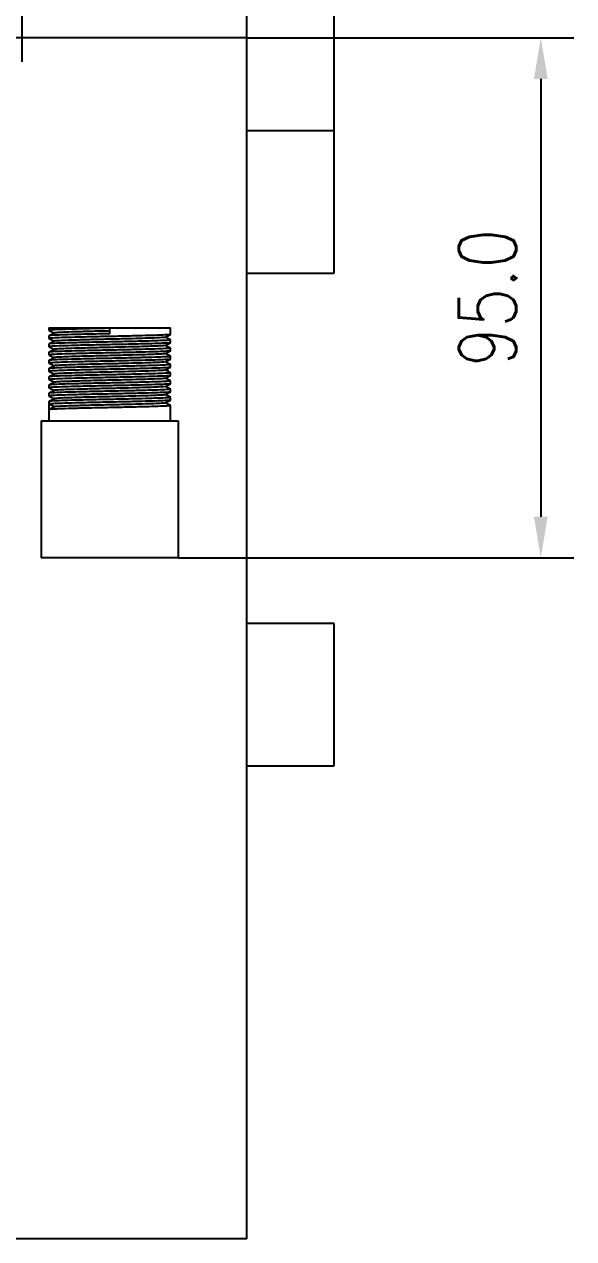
# Model space of a CAD drawing. Header units: millimetres. Extents: x -8604 to -3995, y 3123 to 6155.
# Drawn here: x -7218.2 to -7117.9, y 5356.2 to 5578.1 of the extents above; entities that cross this region are included whole.
import ezdxf

# ---------------------------------------------------------------- set-up
doc = ezdxf.new("R2010")
doc.units = ezdxf.units.MM
doc.layers.get('DEFPOINTS').update_dxf_attribs({"color": 30})
doc.styles.add('TH_GBDIM', font='romans.shx', dxfattribs={"width": 0.8, "bigfont": 'gbcbig.shx'})
doc.dimstyles.new('TH_GBDIM', dxfattribs={"dimscale": 3, "dimtxt": 3.5, "dimasz": 2.5, "dimexe": 2, "dimexo": 0, "dimgap": 1.5, "dimtad": 1, "dimdec": 1, "dimzin": 0, "dimdsep": 46, "dimtxsty": 'TH_GBDIM', "dimcen": 2.5, "dimclrd": 130, "dimclre": 130, "dimclrt": 3, "dimadec": 0, "dimazin": 0, "dimtfac": 0.714286, "dimtdec": 1, "dimtmove": 0, "dimatfit": 3, "dimfxl": 1, "dimtzin": 0, "dimlwd": -1, "dimlwe": -1, "dimarcsym": 0})

# ---------------------------------------------------------------- blocks, each defined once
blk = doc.blocks.new('*D1558')
at = {"color": 130, "transparency": 16777216}
for p, q in [((-7702.62, 5575.58), (-7702.62, 5649.92)), ((-7177.62, 5575.58), (-7177.62, 5649.92)), ((-7695.12, 5643.92), (-7185.12, 5643.92))]:
    blk.add_line(p, q, dxfattribs=at)
for points in [[(-7695.12, 5645.17), (-7695.12, 5642.67), (-7702.62, 5643.92)], [(-7185.12, 5645.17), (-7185.12, 5642.67), (-7177.62, 5643.92)]]:
    blk.add_solid(points, dxfattribs=at)
at = {"layer": 'DEFPOINTS', "color": 0, "transparency": 16777216}
for p in [(-7177.62, 5643.92), (-7702.62, 5575.58), (-7177.62, 5575.58)]:
    blk.add_point(p, dxfattribs=at)
at = {"color": 3, "transparency": 16777216, "insert": (-7440.12, 5653.67), "char_height": 10.5, "attachment_point": 5, "style": 'TH_GBDIM'}
blk.add_mtext('525.0±1', dxfattribs=at)
blk = doc.blocks.new('*D1559')
at = {"color": 130, "transparency": 16777216}
for p, q in [((-7718.62, 5558.58), (-7718.62, 5682.05)), ((-7161.62, 5558.58), (-7161.62, 5682.05)), ((-7711.12, 5676.05), (-7169.12, 5676.05))]:
    blk.add_line(p, q, dxfattribs=at)
for points in [[(-7711.12, 5677.3), (-7711.12, 5674.8), (-7718.62, 5676.05)], [(-7169.12, 5677.3), (-7169.12, 5674.8), (-7161.62, 5676.05)]]:
    blk.add_solid(points, dxfattribs=at)
at = {"layer": 'DEFPOINTS', "color": 0, "transparency": 16777216}
for p in [(-7161.62, 5676.05), (-7718.62, 5558.58), (-7161.62, 5558.58)]:
    blk.add_point(p, dxfattribs=at)
at = {"color": 3, "transparency": 16777216, "insert": (-7440.12, 5685.8), "char_height": 10.5, "attachment_point": 5, "style": 'TH_GBDIM'}
blk.add_mtext('557.0', dxfattribs=at)
blk = doc.blocks.new('*D1564')
at = {"color": 130, "transparency": 16777216}
for p, q in [((-7177.62, 5575.58), (-7117.91, 5575.58)), ((-7123.91, 5568.08), (-7123.91, 5488.08)), ((-7190.12, 5480.58), (-7117.91, 5480.58))]:
    blk.add_line(p, q, dxfattribs=at)
for points in [[(-7125.16, 5568.08), (-7122.66, 5568.08), (-7123.91, 5575.58)], [(-7125.16, 5488.08), (-7122.66, 5488.08), (-7123.91, 5480.58)]]:
    blk.add_solid(points, dxfattribs=at)
at = {"layer": 'DEFPOINTS', "color": 0, "transparency": 16777216}
for p in [(-7177.62, 5575.58), (-7190.12, 5480.58), (-7123.91, 5480.58)]:
    blk.add_point(p, dxfattribs=at)
at = {"color": 3, "transparency": 16777216, "insert": (-7133.66, 5528.08), "char_height": 10.5, "attachment_point": 5, "rotation": 90, "style": 'TH_GBDIM'}
blk.add_mtext('95.0', dxfattribs=at)
blk = doc.blocks.new('*D1570')
at = {"color": 130, "transparency": 16777216}
for p, q in [((-7233.62, 5571.18), (-7233.62, 5594.99)), ((-7218.62, 5571.18), (-7218.62, 5594.99)), ((-7241.12, 5588.99), (-7248.62, 5588.99)), ((-7233.62, 5588.99), (-7218.62, 5588.99)), ((-7211.12, 5588.99), (-7170.22, 5588.99))]:
    blk.add_line(p, q, dxfattribs=at)
for points in [[(-7241.12, 5590.24), (-7241.12, 5587.74), (-7233.62, 5588.99)], [(-7211.12, 5590.24), (-7211.12, 5587.74), (-7218.62, 5588.99)]]:
    blk.add_solid(points, dxfattribs=at)
at = {"layer": 'DEFPOINTS', "color": 0, "transparency": 16777216}
for p in [(-7218.62, 5588.99), (-7233.62, 5571.18), (-7218.62, 5571.18)]:
    blk.add_point(p, dxfattribs=at)
at = {"color": 3, "transparency": 16777216, "insert": (-7186.92, 5598.74), "char_height": 10.5, "attachment_point": 5, "style": 'TH_GBDIM'}
blk.add_mtext('15.0', dxfattribs=at)

msp = doc.modelspace()

# ---------------------------------------------------------------- linework, layer by layer
at = {"color": 7, "linetype": 'Continuous', "lineweight": 25}
for p, q in [((-7177.62, 5575.58), (-7227.62, 5575.58)), ((-7177.62, 5356.18), (-7177.62, 5575.58)), ((-7161.62, 5558.58), (-7177.62, 5558.58)), ((-7161.62, 5532.58), (-7161.62, 5558.58)), ((-7177.62, 5532.58), (-7161.62, 5532.58)), ((-7213.72, 5522.58), (-7213.72, 5522.14)), ((-7213.72, 5522.58), (-7191.52, 5522.58)), ((-7202.62, 5521.52), (-7202.62, 5522.52)), ((-7191.52, 5521.39), (-7191.52, 5522.58)), ((-7213.72, 5521.14), (-7213.72, 5520.64)), ((-7191.52, 5519.89), (-7191.52, 5520.39)), ((-7213.72, 5519.64), (-7213.72, 5519.14)), ((-7213.72, 5518.14), (-7213.72, 5517.64)), ((-7191.52, 5518.39), (-7191.52, 5518.89)), ((-7213.72, 5516.64), (-7213.72, 5516.14)), ((-7191.52, 5516.89), (-7191.52, 5517.39)), ((-7191.52, 5515.39), (-7191.52, 5515.89)), ((-7213.72, 5515.14), (-7213.72, 5514.64)), ((-7213.72, 5513.64), (-7213.72, 5513.14)), ((-7191.52, 5513.89), (-7191.52, 5514.39)), ((-7213.72, 5512.14), (-7213.72, 5511.64)), ((-7191.52, 5512.39), (-7191.52, 5512.89)), ((-7191.52, 5510.89), (-7191.52, 5511.39)), ((-7213.72, 5510.64), (-7213.72, 5510.14)), ((-7213.72, 5509.14), (-7213.72, 5508.64)), ((-7191.52, 5509.39), (-7191.52, 5509.89)), ((-7213.72, 5508.64), (-7213.72, 5507.64)), ((-7212.73, 5508.14), (-7213.72, 5508.64)), ((-7213.72, 5507.64), (-7213.72, 5505.58)), ((-7191.52, 5505.58), (-7191.52, 5508.39)), ((-7215.12, 5505.58), (-7215.12, 5480.58)), ((-7215.12, 5505.58), (-7190.12, 5505.58)), ((-7190.12, 5505.58), (-7190.12, 5480.58)), ((-7190.12, 5480.58), (-7215.12, 5480.58)), ((-7161.62, 5468.58), (-7177.62, 5468.58)), ((-7161.62, 5442.58), (-7161.62, 5468.58)), ((-7177.62, 5442.58), (-7161.62, 5442.58)), ((-7177.62, 5356.18), (-7220.12, 5356.18))]:
    msp.add_line(p, q, dxfattribs=at)
for points, knots in [([(-7202.62, 5522.52), (-7203.74, 5522.49), (-7205.98, 5522.45), (-7209.03, 5522.37), (-7211.52, 5522.3), (-7213.13, 5522.23), (-7213.83, 5522.17), (-7213.65, 5522.14), (-7213.6, 5522.13)], [0, 0, 0, 0, 0.187069, 0.376706, 0.562126, 0.751273, 0.939481, 1, 1, 1, 1]), ([(-7202.62, 5521.52), (-7203.74, 5521.49), (-7205.98, 5521.45), (-7209.03, 5521.37), (-7211.52, 5521.3), (-7213.11, 5521.23), (-7213.82, 5521.17), (-7213.67, 5521.15), (-7213.65, 5521.14)], [0, 0, 0, 0, 0.192033, 0.386703, 0.577043, 0.771209, 0.964412, 1, 1, 1, 1]), ([(-7191.63, 5521.38), (-7191.62, 5521.38), (-7191.54, 5521.34), (-7192.44, 5521.29), (-7194.21, 5521.22), (-7196.69, 5521.15), (-7199.53, 5521.08), (-7202.71, 5521.01), (-7205.99, 5520.95), (-7209.03, 5520.87), (-7211.52, 5520.8), (-7213.11, 5520.73), (-7213.82, 5520.67), (-7213.67, 5520.65), (-7213.65, 5520.64)], [0, 0, 0, 0, 0.028412, 0.1268, 0.22458, 0.31344, 0.404198, 0.493516, 0.590777, 0.689374, 0.785779, 0.884121, 0.981975, 1, 1, 1, 1]), ([(-7191.64, 5520.39), (-7191.61, 5520.38), (-7191.52, 5520.35), (-7192.43, 5520.29), (-7194.21, 5520.22), (-7196.69, 5520.15), (-7199.53, 5520.08), (-7202.71, 5520.01), (-7205.99, 5519.95), (-7209.03, 5519.87), (-7211.52, 5519.8), (-7213.11, 5519.73), (-7213.82, 5519.67), (-7213.67, 5519.65), (-7213.65, 5519.64)], [0, 0, 0, 0, 0.041046, 0.138155, 0.234663, 0.322367, 0.411945, 0.500101, 0.596098, 0.693414, 0.788564, 0.885628, 0.98221, 1, 1, 1, 1]), ([(-7213.71, 5522.13), (-7213.55, 5522.05), (-7213.22, 5521.89), (-7212.89, 5521.72), (-7212.73, 5521.64)], [0, 0, 0, 0, 0.510454, 1, 1, 1, 1]), ([(-7212.71, 5521.65), (-7212.88, 5521.57), (-7213.21, 5521.4), (-7213.55, 5521.23), (-7213.71, 5521.15)], [0, 0, 0, 0, 0.499983, 1, 1, 1, 1]), ([(-7213.71, 5520.63), (-7213.55, 5520.55), (-7213.22, 5520.39), (-7212.89, 5520.22), (-7212.73, 5520.14)], [0, 0, 0, 0, 0.510451, 1, 1, 1, 1]), ([(-7212.71, 5520.15), (-7212.88, 5520.07), (-7213.21, 5519.9), (-7213.55, 5519.73), (-7213.71, 5519.65)], [0, 0, 0, 0, 0.499982, 1, 1, 1, 1]), ([(-7202.62, 5522.02), (-7203.64, 5521.99), (-7205.68, 5521.95), (-7208.45, 5521.87), (-7210.72, 5521.8), (-7212.15, 5521.73), (-7212.8, 5521.68), (-7212.7, 5521.65), (-7212.7, 5521.65)], [0, 0, 0, 0, 0.197737, 0.398192, 0.594187, 0.794121, 0.993064, 1, 1, 1, 1]), ([(-7192.62, 5520.88), (-7192.61, 5520.87), (-7192.54, 5520.84), (-7193.36, 5520.79), (-7194.97, 5520.72), (-7197.22, 5520.65), (-7199.81, 5520.58), (-7202.7, 5520.51), (-7205.68, 5520.45), (-7208.45, 5520.37), (-7210.72, 5520.3), (-7212.15, 5520.23), (-7212.8, 5520.18), (-7212.7, 5520.15), (-7212.7, 5520.15)], [0, 0, 0, 0, 0.027508, 0.127492, 0.226856, 0.317157, 0.409387, 0.500153, 0.598991, 0.699188, 0.797155, 0.897092, 0.996533, 1, 1, 1, 1]), ([(-7192.53, 5520.88), (-7192.36, 5520.96), (-7192.03, 5521.13), (-7191.7, 5521.3), (-7191.53, 5521.38)], [0, 0, 0, 0, 0.499982, 1, 1, 1, 1]), ([(-7191.53, 5520.4), (-7191.7, 5520.48), (-7192.02, 5520.65), (-7192.35, 5520.81), (-7192.51, 5520.89)], [0, 0, 0, 0, 0.510451, 1, 1, 1, 1]), ([(-7191.63, 5519.88), (-7191.62, 5519.88), (-7191.54, 5519.84), (-7192.44, 5519.79), (-7194.21, 5519.72), (-7196.69, 5519.65), (-7199.53, 5519.58), (-7202.71, 5519.51), (-7205.99, 5519.45), (-7209.03, 5519.37), (-7211.52, 5519.3), (-7213.11, 5519.23), (-7213.82, 5519.17), (-7213.67, 5519.15), (-7213.65, 5519.14)], [0, 0, 0, 0, 0.028412, 0.1268, 0.22458, 0.31344, 0.404198, 0.493516, 0.590777, 0.689374, 0.785779, 0.884121, 0.981975, 1, 1, 1, 1]), ([(-7191.64, 5518.89), (-7191.61, 5518.88), (-7191.52, 5518.85), (-7192.43, 5518.79), (-7194.21, 5518.72), (-7196.69, 5518.65), (-7199.53, 5518.58), (-7202.71, 5518.51), (-7205.99, 5518.45), (-7209.03, 5518.37), (-7211.52, 5518.3), (-7213.11, 5518.23), (-7213.82, 5518.17), (-7213.67, 5518.15), (-7213.65, 5518.14)], [0, 0, 0, 0, 0.041046, 0.138155, 0.234663, 0.322367, 0.411945, 0.500101, 0.596098, 0.693414, 0.788564, 0.885628, 0.98221, 1, 1, 1, 1]), ([(-7191.63, 5518.38), (-7191.62, 5518.38), (-7191.54, 5518.34), (-7192.44, 5518.29), (-7194.21, 5518.22), (-7196.69, 5518.15), (-7199.53, 5518.08), (-7202.71, 5518.01), (-7205.99, 5517.95), (-7209.03, 5517.87), (-7211.52, 5517.8), (-7213.11, 5517.73), (-7213.82, 5517.67), (-7213.67, 5517.65), (-7213.65, 5517.64)], [0, 0, 0, 0, 0.028412, 0.1268, 0.22458, 0.31344, 0.404198, 0.493516, 0.590777, 0.689374, 0.785779, 0.884121, 0.981975, 1, 1, 1, 1]), ([(-7213.71, 5519.13), (-7213.55, 5519.05), (-7213.22, 5518.89), (-7212.89, 5518.72), (-7212.73, 5518.64)], [0, 0, 0, 0, 0.5104529, 1, 1, 1, 1]), ([(-7212.71, 5518.65), (-7212.88, 5518.57), (-7213.21, 5518.4), (-7213.55, 5518.23), (-7213.71, 5518.15)], [0, 0, 0, 0, 0.499982, 1, 1, 1, 1]), ([(-7192.62, 5519.38), (-7192.61, 5519.37), (-7192.54, 5519.34), (-7193.36, 5519.29), (-7194.97, 5519.22), (-7197.22, 5519.15), (-7199.81, 5519.08), (-7202.7, 5519.01), (-7205.68, 5518.95), (-7208.45, 5518.87), (-7210.72, 5518.8), (-7212.15, 5518.73), (-7212.8, 5518.68), (-7212.7, 5518.65), (-7212.7, 5518.65)], [0, 0, 0, 0, 0.027508, 0.127492, 0.226856, 0.317157, 0.409387, 0.500153, 0.598991, 0.699188, 0.797155, 0.897092, 0.996533, 1, 1, 1, 1]), ([(-7192.53, 5519.38), (-7192.36, 5519.46), (-7192.03, 5519.63), (-7191.7, 5519.8), (-7191.53, 5519.88)], [0, 0, 0, 0, 0.499983, 1, 1, 1, 1]), ([(-7192.53, 5517.88), (-7192.36, 5517.96), (-7192.03, 5518.13), (-7191.7, 5518.3), (-7191.53, 5518.38)], [0, 0, 0, 0, 0.499982, 1, 1, 1, 1]), ([(-7191.53, 5518.9), (-7191.7, 5518.98), (-7192.02, 5519.15), (-7192.35, 5519.31), (-7192.51, 5519.39)], [0, 0, 0, 0, 0.5104529, 1, 1, 1, 1]), ([(-7191.64, 5517.39), (-7191.61, 5517.38), (-7191.52, 5517.35), (-7192.43, 5517.29), (-7194.21, 5517.22), (-7196.69, 5517.15), (-7199.53, 5517.08), (-7202.71, 5517.01), (-7205.99, 5516.95), (-7209.03, 5516.87), (-7211.52, 5516.8), (-7213.11, 5516.73), (-7213.82, 5516.67), (-7213.67, 5516.65), (-7213.65, 5516.64)], [0, 0, 0, 0, 0.041046, 0.138155, 0.234663, 0.322367, 0.411945, 0.500101, 0.596098, 0.693414, 0.788564, 0.885628, 0.98221, 1, 1, 1, 1]), ([(-7191.63, 5516.88), (-7191.62, 5516.88), (-7191.54, 5516.84), (-7192.44, 5516.79), (-7194.21, 5516.72), (-7196.69, 5516.65), (-7199.53, 5516.58), (-7202.71, 5516.51), (-7205.99, 5516.45), (-7209.03, 5516.37), (-7211.52, 5516.3), (-7213.11, 5516.23), (-7213.82, 5516.17), (-7213.67, 5516.15), (-7213.65, 5516.14)], [0, 0, 0, 0, 0.028412, 0.1268, 0.22458, 0.31344, 0.404198, 0.493516, 0.590777, 0.689374, 0.785779, 0.884121, 0.981975, 1, 1, 1, 1]), ([(-7191.64, 5515.89), (-7191.61, 5515.88), (-7191.52, 5515.85), (-7192.43, 5515.79), (-7194.21, 5515.72), (-7196.69, 5515.65), (-7199.53, 5515.58), (-7202.71, 5515.51), (-7205.99, 5515.45), (-7209.03, 5515.37), (-7211.52, 5515.3), (-7213.11, 5515.23), (-7213.82, 5515.17), (-7213.67, 5515.15), (-7213.65, 5515.14)], [0, 0, 0, 0, 0.041046, 0.138155, 0.234663, 0.322367, 0.411945, 0.500101, 0.596098, 0.693414, 0.788564, 0.885628, 0.98221, 1, 1, 1, 1]), ([(-7213.71, 5517.63), (-7213.55, 5517.55), (-7213.22, 5517.39), (-7212.89, 5517.22), (-7212.73, 5517.14)], [0, 0, 0, 0, 0.510451, 1, 1, 1, 1]), ([(-7212.71, 5517.15), (-7212.88, 5517.07), (-7213.21, 5516.9), (-7213.55, 5516.73), (-7213.71, 5516.65)], [0, 0, 0, 0, 0.499982, 1, 1, 1, 1]), ([(-7213.71, 5516.13), (-7213.55, 5516.05), (-7213.22, 5515.89), (-7212.89, 5515.72), (-7212.73, 5515.64)], [0, 0, 0, 0, 0.5104529, 1, 1, 1, 1]), ([(-7192.62, 5517.88), (-7192.61, 5517.87), (-7192.54, 5517.84), (-7193.36, 5517.79), (-7194.97, 5517.72), (-7197.22, 5517.65), (-7199.81, 5517.58), (-7202.7, 5517.51), (-7205.68, 5517.45), (-7208.45, 5517.37), (-7210.72, 5517.3), (-7212.15, 5517.23), (-7212.8, 5517.18), (-7212.7, 5517.15), (-7212.7, 5517.15)], [0, 0, 0, 0, 0.027508, 0.127492, 0.226856, 0.317157, 0.409387, 0.500153, 0.598991, 0.699188, 0.797155, 0.897092, 0.996533, 1, 1, 1, 1]), ([(-7192.62, 5516.38), (-7192.61, 5516.37), (-7192.54, 5516.34), (-7193.36, 5516.29), (-7194.97, 5516.22), (-7197.22, 5516.15), (-7199.81, 5516.08), (-7202.7, 5516.01), (-7205.68, 5515.95), (-7208.45, 5515.87), (-7210.72, 5515.8), (-7212.15, 5515.73), (-7212.8, 5515.68), (-7212.7, 5515.65), (-7212.7, 5515.65)], [0, 0, 0, 0, 0.0275079, 0.1274918, 0.2268563, 0.3171574, 0.4093871, 0.500153, 0.5989912, 0.699188, 0.7971554, 0.8970919, 0.996533, 1, 1, 1, 1]), ([(-7192.53, 5516.38), (-7192.36, 5516.46), (-7192.03, 5516.63), (-7191.7, 5516.8), (-7191.53, 5516.88)], [0, 0, 0, 0, 0.499982, 1, 1, 1, 1]), ([(-7191.53, 5517.4), (-7191.7, 5517.48), (-7192.02, 5517.65), (-7192.35, 5517.81), (-7192.51, 5517.89)], [0, 0, 0, 0, 0.5104529, 1, 1, 1, 1]), ([(-7191.53, 5515.9), (-7191.7, 5515.98), (-7192.02, 5516.15), (-7192.35, 5516.31), (-7192.51, 5516.39)], [0, 0, 0, 0, 0.510451, 1, 1, 1, 1]), ([(-7191.63, 5515.38), (-7191.62, 5515.38), (-7191.54, 5515.34), (-7192.44, 5515.29), (-7194.21, 5515.22), (-7196.69, 5515.15), (-7199.53, 5515.08), (-7202.71, 5515.01), (-7205.99, 5514.95), (-7209.03, 5514.87), (-7211.52, 5514.8), (-7213.11, 5514.73), (-7213.82, 5514.67), (-7213.67, 5514.65), (-7213.65, 5514.64)], [0, 0, 0, 0, 0.028412, 0.1268, 0.22458, 0.31344, 0.404198, 0.493516, 0.590777, 0.689374, 0.785779, 0.884121, 0.981975, 1, 1, 1, 1]), ([(-7191.64, 5514.39), (-7191.61, 5514.38), (-7191.52, 5514.35), (-7192.43, 5514.29), (-7194.21, 5514.22), (-7196.69, 5514.15), (-7199.53, 5514.08), (-7202.71, 5514.01), (-7205.99, 5513.95), (-7209.03, 5513.87), (-7211.52, 5513.8), (-7213.11, 5513.73), (-7213.82, 5513.67), (-7213.67, 5513.65), (-7213.65, 5513.64)], [0, 0, 0, 0, 0.041046, 0.138155, 0.234663, 0.322367, 0.411945, 0.500101, 0.596098, 0.693414, 0.788564, 0.885628, 0.98221, 1, 1, 1, 1]), ([(-7191.63, 5513.88), (-7191.62, 5513.88), (-7191.54, 5513.84), (-7192.44, 5513.79), (-7194.21, 5513.72), (-7196.69, 5513.65), (-7199.53, 5513.58), (-7202.71, 5513.51), (-7205.99, 5513.45), (-7209.03, 5513.37), (-7211.52, 5513.3), (-7213.11, 5513.23), (-7213.82, 5513.17), (-7213.67, 5513.15), (-7213.65, 5513.14)], [0, 0, 0, 0, 0.028412, 0.1268, 0.22458, 0.31344, 0.404198, 0.493516, 0.590777, 0.689374, 0.785779, 0.884121, 0.981975, 1, 1, 1, 1]), ([(-7212.71, 5515.65), (-7212.88, 5515.57), (-7213.21, 5515.4), (-7213.55, 5515.23), (-7213.71, 5515.15)], [0, 0, 0, 0, 0.499982, 1, 1, 1, 1]), ([(-7213.71, 5514.63), (-7213.55, 5514.55), (-7213.22, 5514.39), (-7212.89, 5514.22), (-7212.73, 5514.14)], [0, 0, 0, 0, 0.510454, 1, 1, 1, 1]), ([(-7212.71, 5514.15), (-7212.88, 5514.07), (-7213.21, 5513.9), (-7213.55, 5513.73), (-7213.71, 5513.65)], [0, 0, 0, 0, 0.499983, 1, 1, 1, 1]), ([(-7192.62, 5514.88), (-7192.61, 5514.87), (-7192.54, 5514.84), (-7193.36, 5514.79), (-7194.97, 5514.72), (-7197.22, 5514.65), (-7199.81, 5514.58), (-7202.7, 5514.51), (-7205.68, 5514.45), (-7208.45, 5514.37), (-7210.72, 5514.3), (-7212.15, 5514.23), (-7212.8, 5514.18), (-7212.7, 5514.15), (-7212.7, 5514.15)], [0, 0, 0, 0, 0.0275079, 0.1274918, 0.2268563, 0.3171574, 0.4093871, 0.500153, 0.5989912, 0.699188, 0.7971554, 0.8970919, 0.996533, 1, 1, 1, 1]), ([(-7192.53, 5514.88), (-7192.36, 5514.96), (-7192.03, 5515.13), (-7191.7, 5515.3), (-7191.53, 5515.38)], [0, 0, 0, 0, 0.499982, 1, 1, 1, 1]), ([(-7192.53, 5513.38), (-7192.36, 5513.46), (-7192.03, 5513.63), (-7191.7, 5513.8), (-7191.53, 5513.88)], [0, 0, 0, 0, 0.499982, 1, 1, 1, 1]), ([(-7191.53, 5514.4), (-7191.7, 5514.48), (-7192.02, 5514.65), (-7192.35, 5514.81), (-7192.51, 5514.89)], [0, 0, 0, 0, 0.5104529, 1, 1, 1, 1]), ([(-7191.64, 5512.89), (-7191.61, 5512.88), (-7191.52, 5512.85), (-7192.43, 5512.79), (-7194.21, 5512.72), (-7196.69, 5512.65), (-7199.53, 5512.58), (-7202.71, 5512.51), (-7205.99, 5512.45), (-7209.03, 5512.37), (-7211.52, 5512.3), (-7213.11, 5512.23), (-7213.82, 5512.17), (-7213.67, 5512.15), (-7213.65, 5512.14)], [0, 0, 0, 0, 0.041046, 0.138155, 0.234663, 0.322367, 0.411945, 0.500101, 0.596098, 0.693414, 0.788564, 0.885628, 0.98221, 1, 1, 1, 1]), ([(-7191.63, 5512.38), (-7191.62, 5512.38), (-7191.54, 5512.34), (-7192.44, 5512.29), (-7194.21, 5512.22), (-7196.69, 5512.15), (-7199.53, 5512.08), (-7202.71, 5512.01), (-7205.99, 5511.95), (-7209.03, 5511.87), (-7211.52, 5511.8), (-7213.11, 5511.73), (-7213.82, 5511.67), (-7213.67, 5511.65), (-7213.65, 5511.64)], [0, 0, 0, 0, 0.028412, 0.1268, 0.22458, 0.31344, 0.404198, 0.493516, 0.590777, 0.689374, 0.785779, 0.884121, 0.981975, 1, 1, 1, 1]), ([(-7191.64, 5511.39), (-7191.61, 5511.38), (-7191.52, 5511.35), (-7192.43, 5511.29), (-7194.21, 5511.22), (-7196.69, 5511.15), (-7199.53, 5511.08), (-7202.71, 5511.01), (-7205.99, 5510.95), (-7209.03, 5510.87), (-7211.52, 5510.8), (-7213.11, 5510.73), (-7213.82, 5510.67), (-7213.67, 5510.65), (-7213.65, 5510.64)], [0, 0, 0, 0, 0.041046, 0.138155, 0.234663, 0.322367, 0.411945, 0.500101, 0.596098, 0.693414, 0.788564, 0.885628, 0.98221, 1, 1, 1, 1]), ([(-7213.71, 5513.13), (-7213.55, 5513.05), (-7213.22, 5512.89), (-7212.89, 5512.72), (-7212.73, 5512.64)], [0, 0, 0, 0, 0.510451, 1, 1, 1, 1]), ([(-7212.71, 5512.65), (-7212.88, 5512.57), (-7213.21, 5512.4), (-7213.55, 5512.23), (-7213.71, 5512.15)], [0, 0, 0, 0, 0.499982, 1, 1, 1, 1]), ([(-7213.71, 5511.63), (-7213.55, 5511.55), (-7213.22, 5511.39), (-7212.89, 5511.22), (-7212.73, 5511.14)], [0, 0, 0, 0, 0.5104529, 1, 1, 1, 1]), ([(-7192.62, 5513.38), (-7192.61, 5513.37), (-7192.54, 5513.34), (-7193.36, 5513.29), (-7194.97, 5513.22), (-7197.22, 5513.15), (-7199.81, 5513.08), (-7202.7, 5513.01), (-7205.68, 5512.95), (-7208.45, 5512.87), (-7210.72, 5512.8), (-7212.15, 5512.73), (-7212.8, 5512.68), (-7212.7, 5512.65), (-7212.7, 5512.65)], [0, 0, 0, 0, 0.027508, 0.127492, 0.226856, 0.317157, 0.409387, 0.500153, 0.598991, 0.699188, 0.797155, 0.897092, 0.996533, 1, 1, 1, 1]), ([(-7192.62, 5511.88), (-7192.61, 5511.87), (-7192.54, 5511.84), (-7193.36, 5511.79), (-7194.97, 5511.72), (-7197.22, 5511.65), (-7199.81, 5511.58), (-7202.7, 5511.51), (-7205.68, 5511.45), (-7208.45, 5511.37), (-7210.72, 5511.3), (-7212.15, 5511.23), (-7212.8, 5511.18), (-7212.7, 5511.15), (-7212.7, 5511.15)], [0, 0, 0, 0, 0.027508, 0.127492, 0.226856, 0.317157, 0.409387, 0.500153, 0.598991, 0.699188, 0.797155, 0.897092, 0.996533, 1, 1, 1, 1]), ([(-7192.53, 5511.88), (-7192.36, 5511.96), (-7192.03, 5512.13), (-7191.7, 5512.3), (-7191.53, 5512.38)], [0, 0, 0, 0, 0.499983, 1, 1, 1, 1]), ([(-7191.53, 5512.9), (-7191.7, 5512.98), (-7192.02, 5513.15), (-7192.35, 5513.31), (-7192.51, 5513.39)], [0, 0, 0, 0, 0.510451, 1, 1, 1, 1]), ([(-7191.53, 5511.4), (-7191.7, 5511.48), (-7192.02, 5511.65), (-7192.35, 5511.81), (-7192.51, 5511.89)], [0, 0, 0, 0, 0.5104529, 1, 1, 1, 1]), ([(-7191.63, 5510.88), (-7191.62, 5510.88), (-7191.54, 5510.84), (-7192.44, 5510.79), (-7194.21, 5510.72), (-7196.69, 5510.65), (-7199.53, 5510.58), (-7202.71, 5510.51), (-7205.99, 5510.45), (-7209.03, 5510.37), (-7211.52, 5510.3), (-7213.11, 5510.23), (-7213.82, 5510.17), (-7213.67, 5510.15), (-7213.65, 5510.14)], [0, 0, 0, 0, 0.028412, 0.1268, 0.22458, 0.31344, 0.404198, 0.493516, 0.590777, 0.689374, 0.785779, 0.884121, 0.981975, 1, 1, 1, 1]), ([(-7191.64, 5509.89), (-7191.61, 5509.88), (-7191.52, 5509.85), (-7192.43, 5509.79), (-7194.21, 5509.72), (-7196.69, 5509.65), (-7199.53, 5509.58), (-7202.71, 5509.51), (-7205.99, 5509.45), (-7209.03, 5509.37), (-7211.52, 5509.3), (-7213.11, 5509.23), (-7213.82, 5509.17), (-7213.67, 5509.15), (-7213.65, 5509.14)], [0, 0, 0, 0, 0.041046, 0.138155, 0.234663, 0.322367, 0.411945, 0.500101, 0.596098, 0.693414, 0.788564, 0.885628, 0.98221, 1, 1, 1, 1]), ([(-7191.63, 5509.38), (-7191.62, 5509.38), (-7191.54, 5509.34), (-7192.44, 5509.29), (-7194.21, 5509.22), (-7196.69, 5509.15), (-7199.53, 5509.08), (-7202.71, 5509.01), (-7205.98, 5508.95), (-7209.03, 5508.87), (-7211.51, 5508.8), (-7213.17, 5508.73), (-7213.69, 5508.67), (-7213.72, 5508.65), (-7213.72, 5508.64)], [0, 0, 0, 0, 0.028408, 0.126783, 0.224549, 0.313398, 0.404144, 0.493449, 0.590698, 0.689282, 0.785673, 0.884002, 0.981843, 1, 1, 1, 1]), ([(-7212.71, 5511.15), (-7212.88, 5511.07), (-7213.21, 5510.9), (-7213.55, 5510.73), (-7213.71, 5510.65)], [0, 0, 0, 0, 0.499982, 1, 1, 1, 1]), ([(-7213.71, 5510.13), (-7213.55, 5510.05), (-7213.22, 5509.89), (-7212.89, 5509.72), (-7212.73, 5509.64)], [0, 0, 0, 0, 0.510451, 1, 1, 1, 1]), ([(-7212.71, 5509.65), (-7212.88, 5509.57), (-7213.21, 5509.4), (-7213.55, 5509.23), (-7213.71, 5509.15)], [0, 0, 0, 0, 0.499982, 1, 1, 1, 1]), ([(-7192.62, 5510.38), (-7192.61, 5510.37), (-7192.54, 5510.34), (-7193.36, 5510.29), (-7194.97, 5510.22), (-7197.22, 5510.15), (-7199.81, 5510.08), (-7202.7, 5510.01), (-7205.68, 5509.95), (-7208.45, 5509.87), (-7210.72, 5509.8), (-7212.15, 5509.73), (-7212.8, 5509.68), (-7212.7, 5509.65), (-7212.7, 5509.65)], [0, 0, 0, 0, 0.027508, 0.127492, 0.226856, 0.317157, 0.409387, 0.500153, 0.598991, 0.699188, 0.797155, 0.897092, 0.996533, 1, 1, 1, 1]), ([(-7192.53, 5510.38), (-7192.36, 5510.46), (-7192.03, 5510.63), (-7191.7, 5510.8), (-7191.53, 5510.88)], [0, 0, 0, 0, 0.499982, 1, 1, 1, 1]), ([(-7192.53, 5508.88), (-7192.36, 5508.96), (-7192.03, 5509.13), (-7191.7, 5509.3), (-7191.53, 5509.38)], [0, 0, 0, 0, 0.499982, 1, 1, 1, 1]), ([(-7191.53, 5509.9), (-7191.7, 5509.98), (-7192.02, 5510.15), (-7192.35, 5510.31), (-7192.51, 5510.39)], [0, 0, 0, 0, 0.510451, 1, 1, 1, 1]), ([(-7191.64, 5508.39), (-7191.61, 5508.38), (-7191.52, 5508.35), (-7192.43, 5508.29), (-7194.21, 5508.22), (-7196.69, 5508.15), (-7199.53, 5508.08), (-7202.71, 5508.01), (-7205.98, 5507.95), (-7209.03, 5507.87), (-7211.51, 5507.8), (-7213.17, 5507.73), (-7213.69, 5507.67), (-7213.72, 5507.65), (-7213.72, 5507.64)], [0, 0, 0, 0, 0.04104, 0.138136, 0.234631, 0.322325, 0.411891, 0.500035, 0.596019, 0.693322, 0.78846, 0.88551, 0.982079, 1, 1, 1, 1]), ([(-7212.71, 5508.15), (-7212.88, 5508.07), (-7213.21, 5507.9), (-7213.55, 5507.73), (-7213.71, 5507.65)], [0, 0, 0, 0, 0.499982, 1, 1, 1, 1]), ([(-7192.62, 5508.88), (-7192.61, 5508.87), (-7192.54, 5508.84), (-7193.36, 5508.79), (-7194.97, 5508.72), (-7197.22, 5508.65), (-7199.81, 5508.58), (-7202.7, 5508.51), (-7205.68, 5508.45), (-7208.45, 5508.37), (-7210.71, 5508.3), (-7212.21, 5508.23), (-7212.68, 5508.18), (-7212.71, 5508.15), (-7212.71, 5508.15)], [0, 0, 0, 0, 0.027499, 0.12745, 0.226782, 0.317053, 0.409252, 0.499988, 0.598794, 0.698958, 0.796893, 0.896797, 0.996205, 1, 1, 1, 1]), ([(-7191.53, 5508.4), (-7191.7, 5508.48), (-7192.02, 5508.65), (-7192.35, 5508.81), (-7192.51, 5508.89)], [0, 0, 0, 0, 0.510451, 1, 1, 1, 1])]:
    msp.add_open_spline(points, degree=3, knots=knots, dxfattribs=at)

# ---------------------------------------------------------------- dimensions: what is measured, and where the dimension line sits
for base, p1, p2, picture, middle in [((-7161.62, 5676.05), (-7718.62, 5558.58), (-7161.62, 5558.58), '*D1559', (-7440.12, 5685.8)), ((-7218.62, 5588.99), (-7233.62, 5571.18), (-7218.62, 5571.18), '*D1570', (-7186.92, 5598.74))]:
    dim = msp.add_linear_dim(base=base, p1=p1, p2=p2, dimstyle='TH_GBDIM')
    dim.commit()
    dim.dimension.update_dxf_attribs({"geometry": picture, "text_midpoint": middle})
dim = msp.add_linear_dim(base=(-7177.62, 5643.92), p1=(-7702.62, 5575.58), p2=(-7177.62, 5575.58), dimstyle='TH_GBDIM', override={"dimgap": 1.5, "dimtol": 1, "dimlim": 0, "dimtp": 1, "dimtm": 1, "dimtfac": 1, "dimtdec": 0})
dim.commit()
dim.dimension.update_dxf_attribs({"geometry": '*D1558', "text_midpoint": (-7440.12, 5653.67)})
dim = msp.add_linear_dim(base=(-7123.91, 5480.58), p1=(-7177.62, 5575.58), p2=(-7190.12, 5480.58), angle=90, dimstyle='TH_GBDIM')
dim.commit()
dim.dimension.update_dxf_attribs({"geometry": '*D1564', "text_midpoint": (-7133.66, 5528.08)})

doc.saveas('drawing.dxf')
